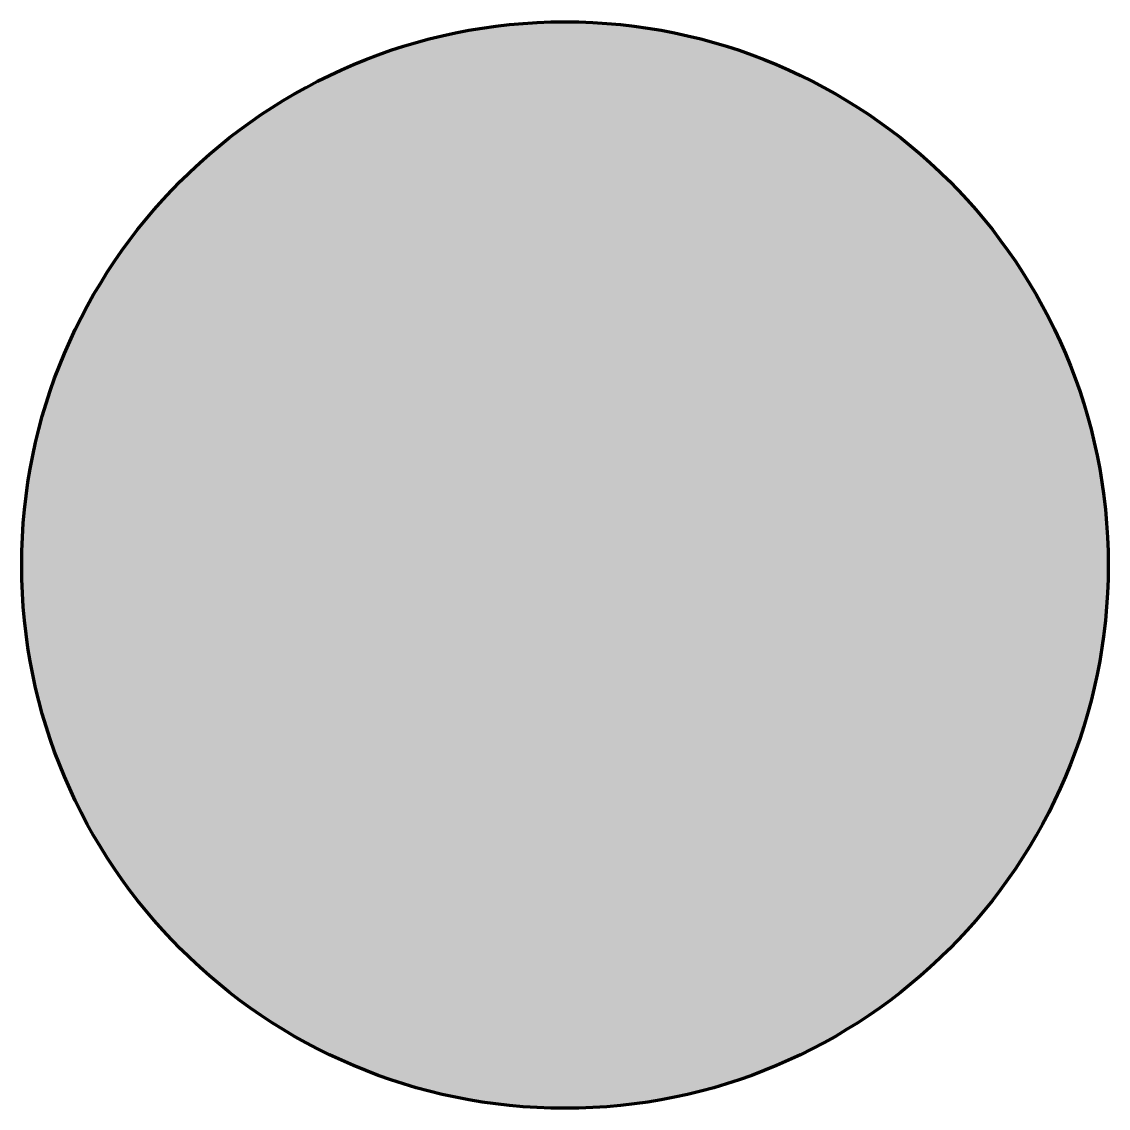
# Model space of a CAD drawing. Header units: millimetres. Extents: x 0.9 to 10.9, y -0.1 to 9.9.
import ezdxf

# ---------------------------------------------------------------- set-up
doc = ezdxf.new("R2010")
doc.units = ezdxf.units.MM
doc.layers.add('Dielectric', color=40, linetype='Continuous', lineweight=200)
doc.layers.add('Izolatie exterioara', color=35, linetype='Continuous', lineweight=211)

msp = doc.modelspace()

# ---------------------------------------------------------------- hatches: boundary and pattern name
at = {"layer": 'Dielectric'}
h = msp.add_hatch(color=256, dxfattribs=at)
h.dxf.hatch_style = 1
h.paths.add_polyline_path([(0.878, 4.933, 1), (10.878, 4.933, 1)])

# ---------------------------------------------------------------- linework, layer by layer
at = {"layer": 'Izolatie exterioara'}
msp.add_circle((5.878, 4.933, 1), 5, dxfattribs=at)

doc.saveas('drawing.dxf')
